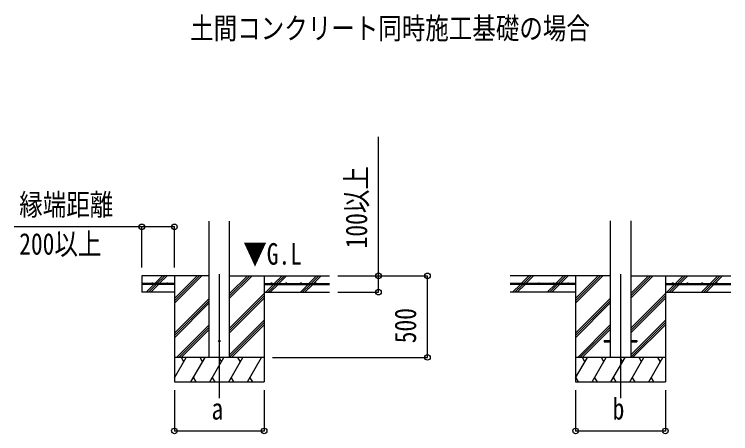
# Model space of a CAD drawing. Units: millimetres, scale not verified. Extents: x -16820 to 16820, y -11880 to 11880.
# Drawn here: x -11699 to -7311, y 2913 to 5481 of the extents above; entities that cross this region are included whole.
import ezdxf
from ezdxf.enums import TextEntityAlignment as Align

# ---------------------------------------------------------------- set-up
doc = ezdxf.new("R2010")
doc.units = ezdxf.units.MM
doc.header["$LTSCALE"] = 60
for name, color, linetype in [('0-2_USER1', 3, 'Continuous'), ('0-3_YKK_12', 2, 'Continuous'), ('0-4_YKK_13', 4, 'Continuous'), ('0-5_YKK_A1', 4, 'Continuous'), ('0-6_YKK_D', 6, 'Continuous')]:
    doc.layers.add(name, color=color, linetype=linetype)
doc.styles.add('ＭＳ ゴシック', font='')
doc.styles.get('ＭＳ ゴシック').set_extended_font_data('MS Gothic')

msp = doc.modelspace()

# ---------------------------------------------------------------- linework, layer by layer
at = {"layer": '0-3_YKK_12'}
for p, q in [((-10443.29, 3888.77), (-10443.29, 3129.57)), ((-7985.9, 3888.77), (-7985.9, 3129.57))]:
    msp.add_line(p, q, dxfattribs=at)
at = {"layer": '0-4_YKK_13'}
for p, q in [((-8085.9, 3484.06), (-8085.9, 3475.06)), ((-8085.9, 3484.06), (-8048.4, 3484.06)), ((-8085.9, 3475.06), (-8048.4, 3475.06)), ((-7923.4, 3484.06), (-7885.9, 3484.06)), ((-7923.4, 3475.06), (-7885.9, 3475.06)), ((-7885.9, 3484.06), (-7885.9, 3475.06))]:
    msp.add_line(p, q, dxfattribs=at)
msp.add_circle((-10443.29, 3479.56), 5, dxfattribs=at)
at = {"layer": '0-5_YKK_A1'}
for p, q in [((-10505.79, 3379.56), (-10505.79, 4214.92)), ((-10380.79, 3379.56), (-10380.79, 4214.92)), ((-8048.4, 4215.92), (-8048.4, 3379.56)), ((-7923.4, 4215.92), (-7923.4, 3379.56)), ((-10505.79, 3879.56), (-10918.29, 3879.56)), ((-10918.29, 3879.56), (-10918.29, 3779.56)), ((-10839.33, 3832.06), (-10791.83, 3879.56)), ((-10825.18, 3832.06), (-10777.68, 3879.56)), ((-10811.04, 3832.06), (-10763.54, 3879.56)), ((-10718.29, 3879.56), (-10718.29, 3229.57)), ((-10718.29, 3712.68), (-10551.41, 3879.56)), ((-10718.29, 3726.83), (-10565.55, 3879.56)), ((-10718.29, 3740.97), (-10579.69, 3879.56)), ((-10380.79, 3741.82), (-10243.04, 3879.56)), ((-10380.79, 3755.96), (-10257.18, 3879.56)), ((-10380.79, 3770.1), (-10271.33, 3879.56)), ((-10380.79, 3879.56), (-9768.29, 3879.56)), ((-10168.29, 3879.56), (-10168.29, 3229.57)), ((-10106.69, 3832.06), (-10059.19, 3879.56)), ((-10092.55, 3832.06), (-10045.05, 3879.56)), ((-10078.41, 3832.06), (-10030.91, 3879.56)), ((-9894.56, 3832.06), (-9847.06, 3879.56)), ((-9880.42, 3832.06), (-9832.92, 3879.56)), ((-9866.28, 3832.06), (-9818.78, 3879.56)), ((-8048.4, 3879.56), (-8660.9, 3879.56)), ((-8594.07, 3832.06), (-8546.57, 3879.56)), ((-8575.07, 3836.92), (-8532.43, 3879.56)), ((-8565.78, 3832.06), (-8518.28, 3879.56)), ((-8381.94, 3832.06), (-8334.44, 3879.56)), ((-8367.8, 3832.06), (-8320.29, 3879.56)), ((-8353.65, 3832.06), (-8306.15, 3879.56)), ((-8260.9, 3879.56), (-8260.9, 3229.57)), ((-8260.9, 3712.68), (-8094.02, 3879.56)), ((-8260.9, 3726.83), (-8108.16, 3879.56)), ((-8260.9, 3740.97), (-8122.3, 3879.56)), ((-7923.4, 3741.82), (-7785.65, 3879.56)), ((-7923.4, 3755.96), (-7799.79, 3879.56)), ((-7923.4, 3770.1), (-7813.94, 3879.56)), ((-7923.4, 3879.56), (-7310.9, 3879.56)), ((-7710.9, 3879.56), (-7710.9, 3229.57)), ((-7649.31, 3832.06), (-7601.8, 3879.56)), ((-7635.16, 3832.06), (-7587.66, 3879.56)), ((-7621.02, 3832.06), (-7573.52, 3879.56)), ((-7437.17, 3832.06), (-7389.67, 3879.56)), ((-7423.03, 3832.06), (-7375.53, 3879.56)), ((-7408.89, 3832.06), (-7361.39, 3879.56)), ((-10718.29, 3832.06), (-10918.29, 3832.06)), ((-10718.29, 3827.06), (-10918.29, 3827.06)), ((-10890.42, 3780.97), (-10844.33, 3827.06)), ((-10877.68, 3779.56), (-10830.18, 3827.06)), ((-10863.54, 3779.56), (-10816.04, 3827.06)), ((-10718.29, 3832.06), (-10718.29, 3827.06)), ((-10168.29, 3832.06), (-9768.29, 3832.06)), ((-10168.29, 3832.06), (-10168.29, 3827.06)), ((-10168.29, 3827.06), (-9768.29, 3827.06)), ((-10159.19, 3779.56), (-10111.69, 3827.06)), ((-10145.05, 3779.56), (-10097.55, 3827.06)), ((-10130.91, 3779.56), (-10083.41, 3827.06)), ((-9947.06, 3779.56), (-9899.56, 3827.06)), ((-9932.92, 3779.56), (-9885.42, 3827.06)), ((-9918.78, 3779.56), (-9871.28, 3827.06)), ((-8260.9, 3832.06), (-8660.9, 3832.06)), ((-8260.9, 3827.06), (-8660.9, 3827.06)), ((-8646.57, 3779.56), (-8599.07, 3827.06)), ((-8632.43, 3779.56), (-8584.93, 3827.06)), ((-8618.29, 3779.56), (-8570.78, 3827.06)), ((-8579.93, 3832.06), (-8578.26, 3833.73)), ((-8433.03, 3780.97), (-8386.94, 3827.06)), ((-8420.3, 3779.56), (-8372.8, 3827.06)), ((-8406.15, 3779.56), (-8358.65, 3827.06)), ((-8260.9, 3832.06), (-8260.9, 3827.06)), ((-7710.9, 3832.06), (-7310.9, 3832.06)), ((-7710.9, 3832.06), (-7710.9, 3827.06)), ((-7710.9, 3827.06), (-7310.9, 3827.06)), ((-7701.81, 3779.56), (-7654.31, 3827.06)), ((-7687.66, 3779.56), (-7640.16, 3827.06)), ((-7673.52, 3779.56), (-7626.02, 3827.06)), ((-7489.67, 3779.56), (-7442.17, 3827.06)), ((-7475.53, 3779.56), (-7428.03, 3827.06)), ((-7461.39, 3779.56), (-7413.89, 3827.06)), ((-10718.29, 3779.56), (-10918.29, 3779.56)), ((-10168.29, 3779.56), (-9768.29, 3779.56)), ((-8260.9, 3779.56), (-8660.9, 3779.56)), ((-7710.9, 3779.56), (-7310.9, 3779.56)), ((-10718.29, 3528.84), (-10505.79, 3741.34)), ((-10380.79, 3557.97), (-10168.29, 3770.47)), ((-10380.79, 3543.83), (-10168.29, 3756.33)), ((-10380.79, 3529.69), (-10168.29, 3742.18)), ((-8260.9, 3528.84), (-8048.4, 3741.34)), ((-7923.4, 3557.97), (-7710.9, 3770.47)), ((-7923.4, 3543.83), (-7710.9, 3756.33)), ((-7923.4, 3529.69), (-7710.9, 3742.18)), ((-10718.29, 3514.7), (-10505.79, 3727.19)), ((-10718.29, 3500.55), (-10505.79, 3713.05)), ((-8260.9, 3514.7), (-8048.4, 3727.19)), ((-8260.9, 3500.55), (-8048.4, 3713.05)), ((-10380.79, 3395.84), (-10168.29, 3608.34)), ((-7923.4, 3395.84), (-7710.9, 3608.34)), ((-10705.43, 3379.56), (-10505.79, 3579.21)), ((-10691.29, 3379.56), (-10505.79, 3565.06)), ((-10380.79, 3381.7), (-10168.29, 3594.2)), ((-10368.78, 3379.56), (-10168.29, 3580.05)), ((-8248.04, 3379.56), (-8048.4, 3579.21)), ((-8233.9, 3379.56), (-8048.4, 3565.06)), ((-7923.4, 3381.7), (-7710.9, 3594.2)), ((-7911.39, 3379.56), (-7710.9, 3580.05)), ((-10677.15, 3379.56), (-10505.79, 3550.92)), ((-8219.76, 3379.56), (-8048.4, 3550.92)), ((-10718.29, 3254.12), (-10645.86, 3379.57)), ((-10168.29, 3379.56), (-10718.29, 3379.56)), ((-10660.86, 3353.58), (-10675.86, 3379.56)), ((-10616.99, 3229.57), (-10530.39, 3379.57)), ((-10545.39, 3353.58), (-10560.39, 3379.57)), ((-10501.52, 3229.57), (-10414.92, 3379.57)), ((-10429.92, 3353.58), (-10444.92, 3379.56)), ((-10386.05, 3229.57), (-10299.45, 3379.56)), ((-10314.45, 3353.58), (-10329.45, 3379.57)), ((-10270.58, 3229.57), (-10183.98, 3379.56)), ((-10213.98, 3379.56), (-10213.98, 3379.57)), ((-8260.9, 3254.12), (-8188.47, 3379.57)), ((-7710.9, 3379.56), (-8260.9, 3379.56)), ((-8203.47, 3353.58), (-8218.48, 3379.56)), ((-8159.61, 3229.57), (-8073, 3379.57)), ((-8088, 3353.58), (-8103, 3379.57)), ((-8044.14, 3229.57), (-7957.53, 3379.57)), ((-7972.53, 3353.58), (-7987.54, 3379.56)), ((-7928.67, 3229.57), (-7842.06, 3379.56)), ((-7857.06, 3353.58), (-7872.06, 3379.57)), ((-7813.2, 3229.57), (-7726.59, 3379.56)), ((-7741.59, 3353.58), (-7756.59, 3379.57)), ((-10602, 3255.55), (-10587, 3229.57)), ((-10486.53, 3255.54), (-10471.53, 3229.57)), ((-10371.05, 3255.55), (-10356.06, 3229.57)), ((-10255.59, 3255.54), (-10240.59, 3229.57)), ((-8260.08, 3255.55), (-8245.08, 3229.57)), ((-8144.61, 3255.55), (-8129.61, 3229.57)), ((-8029.14, 3255.54), (-8014.14, 3229.57)), ((-7913.67, 3255.55), (-7898.67, 3229.57)), ((-7798.2, 3255.54), (-7783.2, 3229.57)), ((-10718.29, 3229.57), (-10168.29, 3229.57)), ((-8260.9, 3229.57), (-7710.9, 3229.57))]:
    msp.add_line(p, q, dxfattribs=at)
for centre in [(-10853.29, 3834.56), (-10763.29, 3834.56), (-10123.29, 3834.56), (-10033.29, 3834.56), (-9943.29, 3834.56), (-9853.29, 3834.56), (-8575.9, 3834.56), (-8485.9, 3834.56), (-8395.9, 3834.56), (-8305.9, 3834.56), (-7665.9, 3834.56), (-7575.9, 3834.56), (-7485.9, 3834.56), (-7395.9, 3834.56)]:
    msp.add_circle(centre, 2.5, dxfattribs=at)
at = {"layer": '0-6_YKK_D'}
for p, q in [((-10918.29, 3930.56), (-10918.29, 4180.56)), ((-10718.29, 3930.56), (-10718.29, 4180.56)), ((-9718.29, 3879.56), (-9167.29, 3879.56)), ((-9718.29, 3879.56), (-9467.29, 3879.56)), ((-9168.29, 3379.56), (-9168.29, 3879.56)), ((-9718.29, 3779.56), (-9467.29, 3779.56)), ((-10118.29, 3379.56), (-9167.29, 3379.56)), ((-10718.29, 3179.57), (-10718.29, 2928.57)), ((-10168.29, 3179.57), (-10168.29, 2928.57)), ((-8260.9, 3179.57), (-8260.9, 2928.57)), ((-7710.9, 3179.57), (-7710.9, 2928.57)), ((-10718.29, 2929.57), (-10168.29, 2929.57)), ((-8260.9, 2929.57), (-7710.9, 2929.57))]:
    msp.add_line(p, q, dxfattribs=at)
for points in [[(-9468.29, 3779.56), (-9468.29, 3879.56), (-9468.29, 4730.36)], [(-10718.29, 4179.56), (-10918.29, 4179.56), (-11699.09, 4179.56)]]:
    msp.add_lwpolyline(points, dxfattribs=at)
for centre in [(-10918.29, 4179.56), (-10718.29, 4179.56), (-9468.29, 3879.56), (-9168.29, 3879.56), (-9468.29, 3779.56), (-9168.29, 3379.56), (-10718.29, 2929.57), (-10168.29, 2929.57), (-8260.9, 2929.57), (-7710.9, 2929.57)]:
    msp.add_circle(centre, 17, dxfattribs=at)

# ---------------------------------------------------------------- texts
at = {"layer": '0-2_USER1', "style": 'ＭＳ ゴシック', "width": 0.8}
for s, p in [('土間コンクリート同時施工基礎の場合', (-10622, 5290)), ('▼G.L', (-10296.75, 3908.02))]:
    msp.add_text(s, height=132, dxfattribs=at).set_placement(p, align=Align.BOTTOM_LEFT)
at = {"layer": '0-6_YKK_D', "style": 'ＭＳ ゴシック', "width": 0.8}
for s, p in [('100以上', (-9498.29, 4047.56)), ('500', (-9198.29, 3466.36))]:
    msp.add_text(s, height=132, rotation=90, dxfattribs=at).set_placement(p, align=Align.BOTTOM_LEFT)
for s, p in [('縁端距離', (-11669.09, 4209.56)), ('200以上', (-11669.09, 3969.56)), ('b', (-8033.9, 2959.57)), ('a', (-10491.29, 2959.57))]:
    msp.add_text(s, height=132, dxfattribs=at).set_placement(p, align=Align.BOTTOM_LEFT)

doc.saveas('drawing.dxf')
